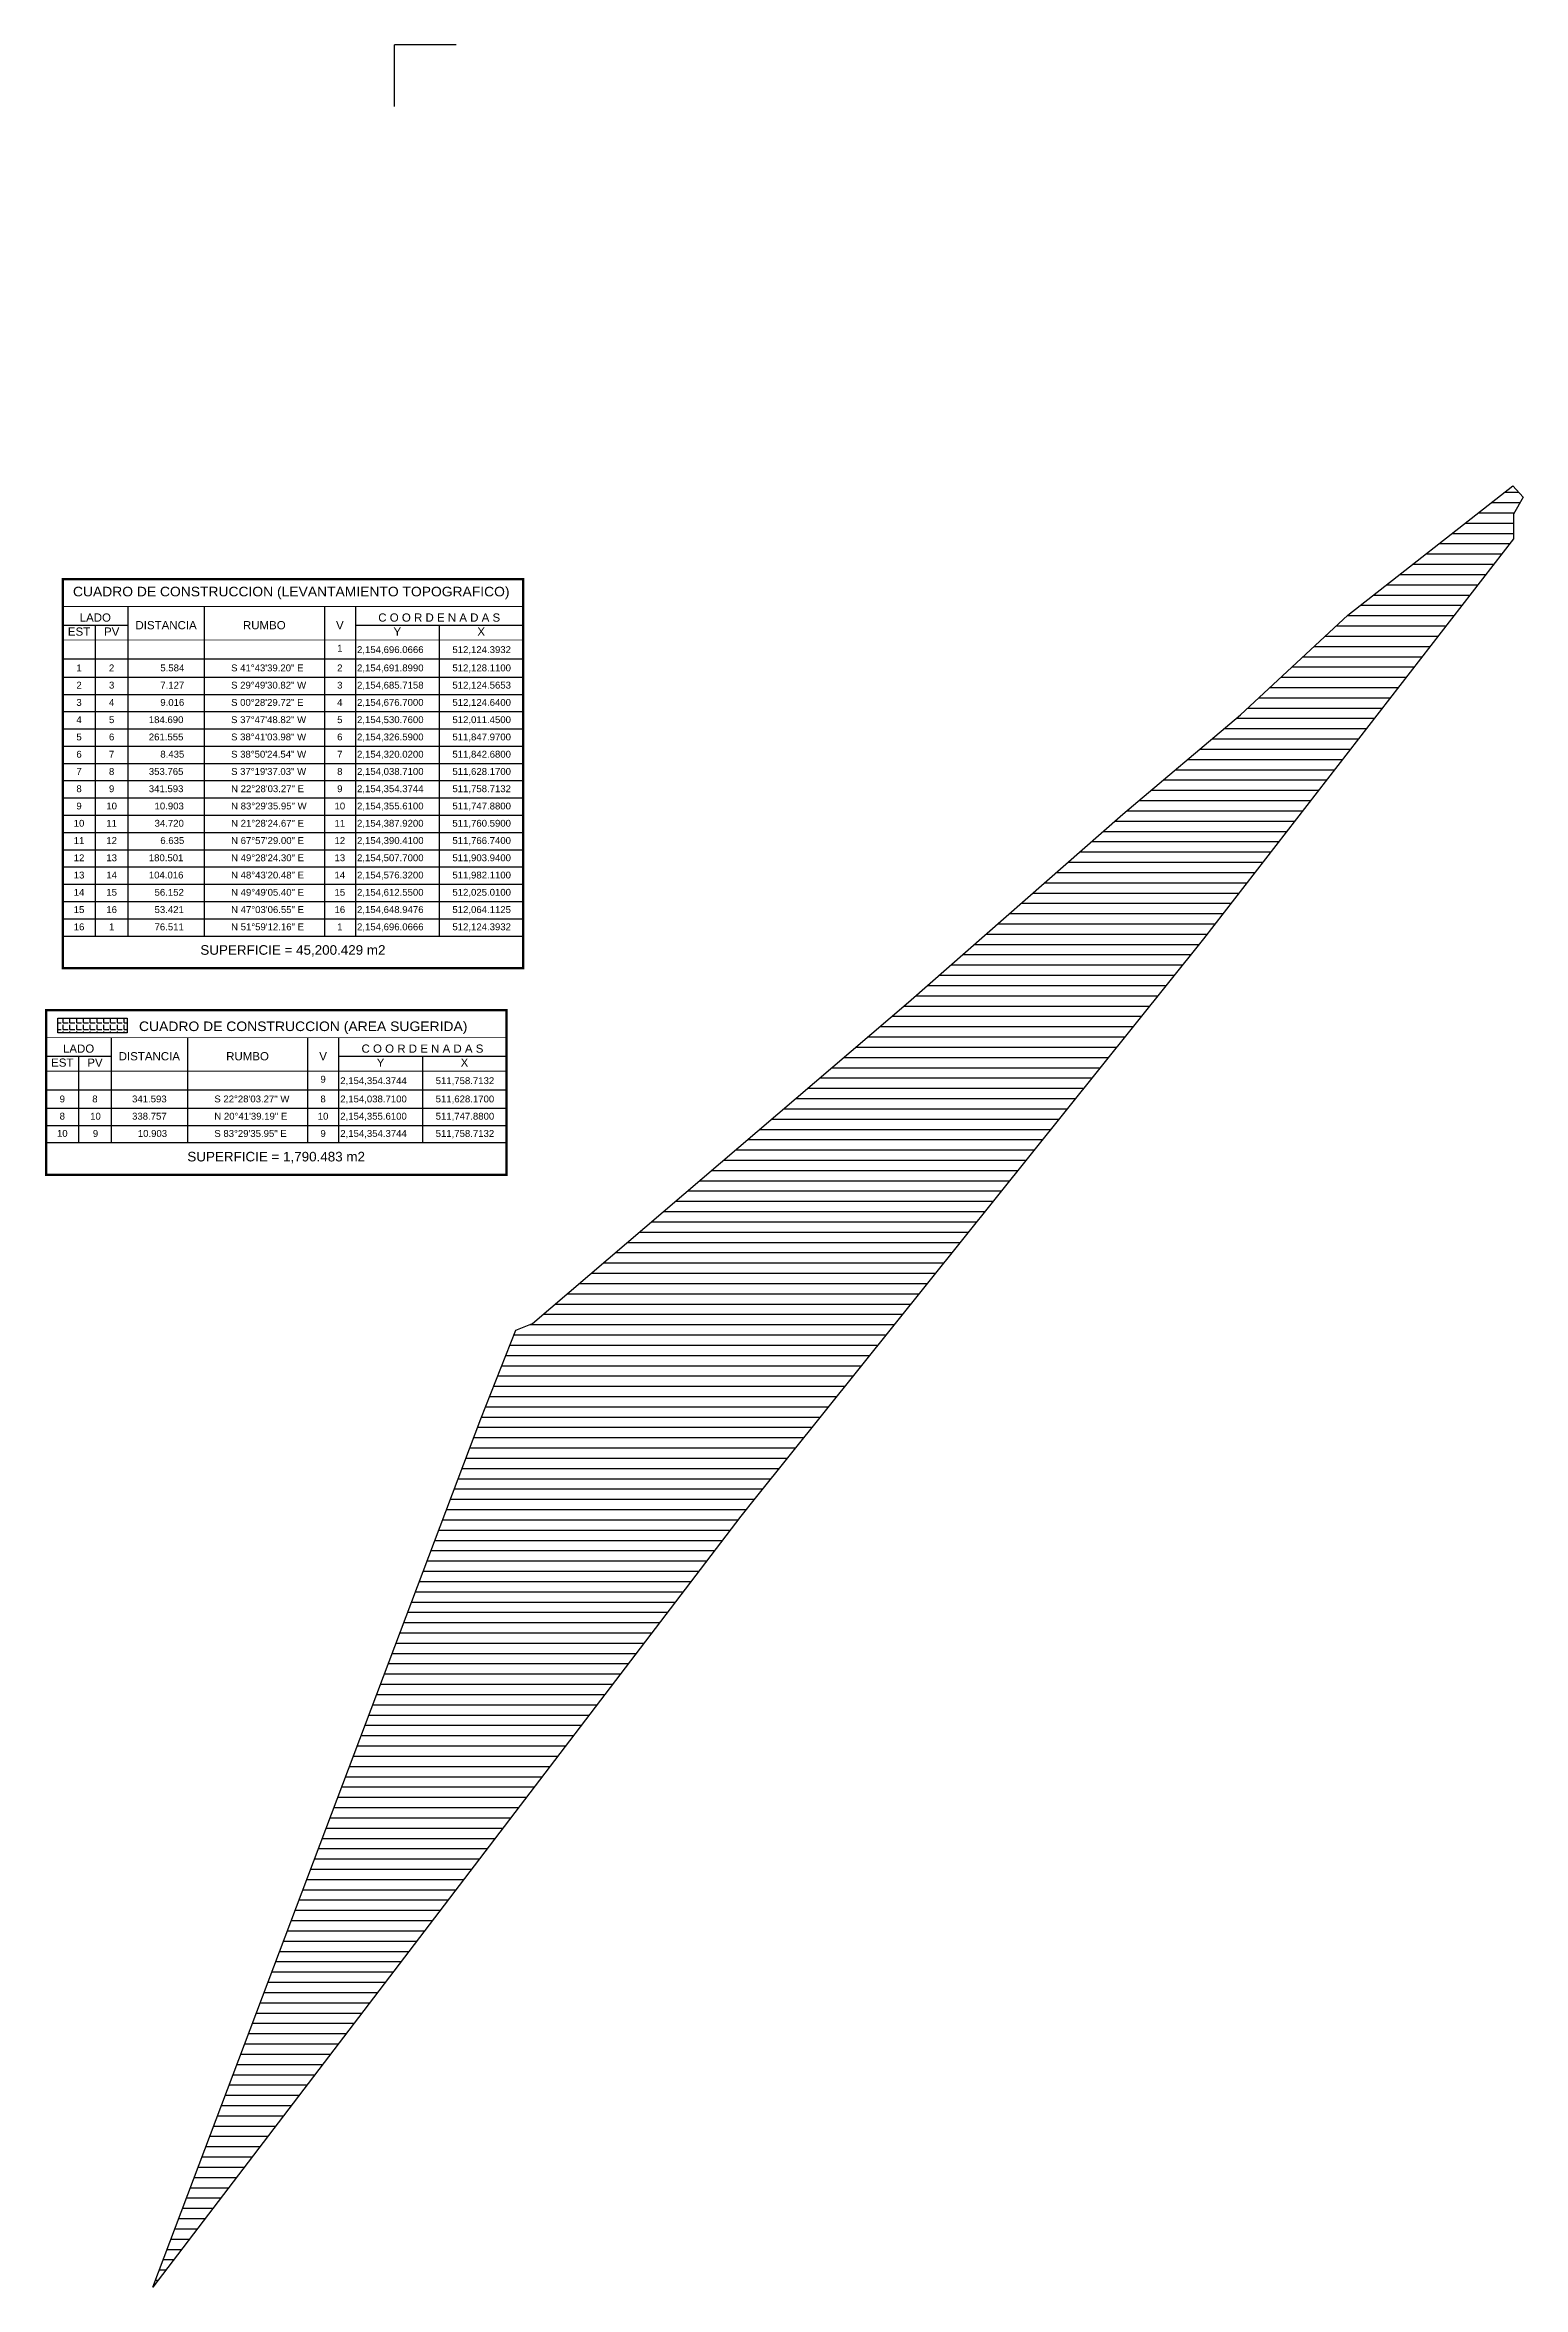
# Model space of a CAD drawing. Extents: x 511332 to 513116, y 2153897 to 2154842.
# Drawn here: x 512577 to 513116, y 2154002 to 2154820 of the extents above; entities that cross this region are included whole.
import ezdxf
from ezdxf.enums import TextEntityAlignment as Align

# ---------------------------------------------------------------- set-up
doc = ezdxf.new("R2010")
doc.units = 0
doc.header["$LTSCALE"] = 40
doc.header["$MEASUREMENT"] = 0
for name, color, linetype in [('CVL_CUADCON', 7, 'Continuous'), ('CVL_CUADCON_TIT', 1, 'Continuous'), ('POLIGONAL 2 DEF', 42, 'Continuous'), ('Subdiviciones de cuadro de construccion', 251, 'Continuous'), ('Texto', 7, 'Continuous')]:
    doc.layers.add(name, color=color, linetype=linetype)
doc.styles.add('Ariall', font='arial.ttf')

msp = doc.modelspace()

# ---------------------------------------------------------------- hatches: boundary and pattern name
at = {"layer": 'CVL_CUADCON_TIT'}
h = msp.add_hatch(dxfattribs=at)
h.set_pattern_fill('ANSI31', color=1, scale=30, angle=135)
h.set_pattern_definition([(180, (987.9446, -37.113), (-2e-16, -3.75), [])])
h.paths.add_polyline_path([(513112.34, 2154658.95), (513116.05, 2154654.79), (513112.51, 2154648.6), (513112.58, 2154639.59), (512999.39, 2154493.65), (512835.91, 2154289.48), (512830.62, 2154282.91), (512616.11, 2154001.6), (512735.82, 2154318.5), (512748.53, 2154350.81), (512754.68, 2154353.3), (512891.88, 2154470.59), (512970.05, 2154539.21), (513012.95, 2154575.44), (513052.06, 2154611.83)])
h = msp.add_hatch(dxfattribs=at)
h.set_pattern_fill('ANGLE', color=4, scale=9)
h.set_pattern_definition([(0, (1114.7566, 200.7239), (0, 2.475), [1.8, -0.675]), (90, (1114.7566, 200.7239), (-2.475, 2e-16), [1.8, -0.675])])
h.paths.add_polyline_path([(512606.83, 2154459.33), (512606.83, 2154464.7), (512581.52, 2154464.7), (512581.52, 2154459.33)])

# ---------------------------------------------------------------- linework, layer by layer
at = {"color": 4}
for p in [(512726.76, 2154819.92), (512704.26, 2154797.42)]:
    msp.add_line(p, (512704.26, 2154819.92), dxfattribs=at)
at = {"layer": 'CVL_CUADCON', "color": 1, "linetype": 'Continuous', "const_width": 0.84, "flags": 128}
for points in [[(512583.28, 2154624.89), (512751.22, 2154624.89), (512751.22, 2154483), (512583.28, 2154483)], [(512577.17, 2154467.58), (512745.11, 2154467.58), (512745.11, 2154407.58), (512577.17, 2154407.58)]]:
    msp.add_lwpolyline(points, close=True, dxfattribs=at)
at = {"layer": 'CVL_CUADCON_TIT'}
msp.add_lwpolyline([(512581.52, 2154464.7), (512606.83, 2154464.7), (512606.83, 2154459.33), (512581.52, 2154459.33)], close=True, dxfattribs=at)
at = {"layer": 'POLIGONAL 2 DEF', "color": 1}
msp.add_lwpolyline([(513112.34, 2154658.95), (513116.05, 2154654.79), (513112.51, 2154648.6), (513112.58, 2154639.59), (512999.39, 2154493.65), (512835.91, 2154289.48), (512830.62, 2154282.91), (512616.11, 2154001.6), (512735.82, 2154318.5), (512735.82, 2154318.5), (512748.53, 2154350.81), (512754.68, 2154353.3), (512891.88, 2154470.59), (512970.05, 2154539.21), (513012.95, 2154575.44), (513052.06, 2154611.83)], close=True, dxfattribs=at)
at = {"layer": 'Subdiviciones de cuadro de construccion', "linetype": 'Continuous'}
for p, q in [((512607.07, 2154614.92), (512607.07, 2154494.69)), ((512634.88, 2154614.92), (512634.88, 2154494.69)), ((512678.71, 2154614.92), (512678.71, 2154494.69)), ((512690.02, 2154614.92), (512690.02, 2154494.69)), ((512583.28, 2154608.14), (512607.07, 2154608.14)), ((512595.16, 2154608.14), (512595.16, 2154494.69)), ((512690.02, 2154608.14), (512751.22, 2154608.14)), ((512720.62, 2154608.14), (512720.62, 2154494.69)), ((512583.28, 2154595.86), (512751.22, 2154595.86)), ((512583.28, 2154589.19), (512751.22, 2154589.19)), ((512583.28, 2154582.89), (512751.22, 2154582.89)), ((512583.28, 2154576.59), (512751.22, 2154576.59)), ((512583.28, 2154570.29), (512751.22, 2154570.29)), ((512583.28, 2154563.99), (512751.22, 2154563.99)), ((512583.28, 2154557.69), (512751.22, 2154557.69)), ((512583.28, 2154551.39), (512751.22, 2154551.39)), ((512583.28, 2154545.09), (512751.22, 2154545.09)), ((512583.28, 2154538.79), (512751.22, 2154538.79)), ((512583.28, 2154532.49), (512751.22, 2154532.49)), ((512583.28, 2154526.19), (512751.22, 2154526.19)), ((512583.28, 2154519.89), (512751.22, 2154519.89)), ((512583.28, 2154513.59), (512751.22, 2154513.59)), ((512583.28, 2154507.29), (512751.22, 2154507.29)), ((512583.28, 2154500.99), (512751.22, 2154500.99)), ((512583.28, 2154494.69), (512751.22, 2154494.69)), ((512600.96, 2154457.6), (512600.96, 2154419.28)), ((512628.77, 2154457.6), (512628.77, 2154419.28)), ((512672.6, 2154457.6), (512672.6, 2154419.28)), ((512683.91, 2154457.6), (512683.91, 2154419.28)), ((512577.17, 2154450.82), (512600.96, 2154450.82)), ((512589.05, 2154450.82), (512589.05, 2154419.28)), ((512683.91, 2154450.82), (512745.11, 2154450.82)), ((512714.51, 2154450.82), (512714.51, 2154419.28)), ((512577.17, 2154438.55), (512745.11, 2154438.55)), ((512577.17, 2154431.88), (512745.11, 2154431.88)), ((512577.17, 2154425.58), (512745.11, 2154425.58)), ((512577.17, 2154419.28), (512745.11, 2154419.28))]:
    msp.add_line(p, q, dxfattribs=at)
at = {"layer": 'Subdiviciones de cuadro de construccion', "linetype": 'Continuous', "const_width": 0.315, "flags": 128}
for points in [[(512583.28, 2154614.92), (512751.22, 2154614.92)], [(512583.28, 2154602.7), (512751.22, 2154602.7)], [(512583.28, 2154494.69), (512751.22, 2154494.69)], [(512577.17, 2154457.6), (512745.11, 2154457.6)], [(512577.17, 2154445.38), (512745.11, 2154445.38)], [(512577.17, 2154419.28), (512745.11, 2154419.28)]]:
    msp.add_lwpolyline(points, dxfattribs=at)

# ---------------------------------------------------------------- texts
at = {"layer": 'Texto', "style": 'Ariall'}
for s, width, p, p2 in [('CUADRO DE CONSTRUCCION (LEVANTAMIENTO TOPOGRAFICO)', 1.033989, (512587, 2154618.65), (512746.26, 2154618.65)), ('CUADRO DE CONSTRUCCION (AREA SUGERIDA)', 1.037742, (512611.09, 2154460), (512730.9, 2154460))]:
    msp.add_text(s, height=3.5, dxfattribs=dict(at, width=width)).set_placement(p, p2, align=Align.FIT)
for s, height, p in [('LADO', 3, (512595.16, 2154609.42)), ('C O O R D E N A D A S', 3, (512720.62, 2154609.42)), ('EST', 3, (512589.22, 2154604.3)), ('PV', 3, (512601.13, 2154604.3)), ('Y', 3, (512705.33, 2154604.3)), ('X', 3, (512735.93, 2154604.3)), ('1', 2.5, (512684.36, 2154598.49)), ('1', 2.5, (512589.22, 2154591.29)), ('2', 2.5, (512601.11, 2154591.29)), ('2', 2.5, (512684.36, 2154591.29)), ('3', 2.5, (512589.22, 2154578.69)), ('2', 2.5, (512589.22, 2154584.99)), ('4', 2.5, (512601.11, 2154578.69)), ('3', 2.5, (512601.11, 2154584.99)), ('4', 2.5, (512684.36, 2154578.69)), ('3', 2.5, (512684.36, 2154584.99)), ('4', 2.5, (512589.22, 2154572.39)), ('5', 2.5, (512601.11, 2154572.39)), ('5', 2.5, (512684.36, 2154572.39)), ('5', 2.5, (512589.22, 2154566.09)), ('6', 2.5, (512601.11, 2154566.09)), ('6', 2.5, (512684.36, 2154566.09)), ('6', 2.5, (512589.22, 2154559.79)), ('7', 2.5, (512589.22, 2154553.49)), ('8', 2.5, (512601.11, 2154553.49)), ('7', 2.5, (512601.11, 2154559.79)), ('8', 2.5, (512684.36, 2154553.49)), ('7', 2.5, (512684.36, 2154559.79)), ('8', 2.5, (512589.22, 2154547.19)), ('9', 2.5, (512601.11, 2154547.19)), ('9', 2.5, (512684.36, 2154547.19)), ('9', 2.5, (512589.22, 2154540.89)), ('10', 2.5, (512601.11, 2154540.89)), ('10', 2.5, (512684.36, 2154540.89)), ('10', 2.5, (512589.22, 2154534.59)), ('11', 2.5, (512589.22, 2154528.29)), ('11', 2.5, (512601.11, 2154534.59)), ('12', 2.5, (512601.11, 2154528.29)), ('11', 2.5, (512684.36, 2154534.59)), ('12', 2.5, (512684.36, 2154528.29)), ('12', 2.5, (512589.22, 2154521.99)), ('13', 2.5, (512601.11, 2154521.99)), ('13', 2.5, (512684.36, 2154521.99)), ('13', 2.5, (512589.22, 2154515.69)), ('14', 2.5, (512601.11, 2154515.69)), ('14', 2.5, (512684.36, 2154515.69)), ('14', 2.5, (512589.22, 2154509.39)), ('15', 2.5, (512601.11, 2154509.39)), ('15', 2.5, (512684.36, 2154509.39)), ('15', 2.5, (512589.22, 2154503.09)), ('16', 2.5, (512589.22, 2154496.79)), ('16', 2.5, (512601.11, 2154503.09)), ('1', 2.5, (512601.11, 2154496.79)), ('16', 2.5, (512684.36, 2154503.09)), ('1', 2.5, (512684.36, 2154496.79)), ('EST', 3, (512583.11, 2154446.99)), ('LADO', 3, (512589.05, 2154452.1)), ('PV', 3, (512595.02, 2154446.99)), ('C O O R D E N A D A S', 3, (512714.51, 2154452.1)), ('Y', 3, (512699.22, 2154446.99)), ('X', 3, (512729.82, 2154446.99)), ('9', 2.5, (512678.25, 2154441.17)), ('9', 2.5, (512583.11, 2154433.98)), ('8', 2.5, (512595.01, 2154433.98)), ('8', 2.5, (512678.25, 2154433.98)), ('10', 2.5, (512583.11, 2154421.42)), ('8', 2.5, (512583.11, 2154427.72)), ('10', 2.5, (512595.22, 2154427.68)), ('9', 2.5, (512595.22, 2154421.38)), ('10', 2.5, (512678.25, 2154427.68)), ('9', 2.5, (512678.25, 2154421.38))]:
    msp.add_text(s, height=height, dxfattribs=at).set_placement(p, align=Align.CENTER)
for s, height, p in [('DISTANCIA', 3, (512620.97, 2154608.13)), ('RUMBO', 3, (512656.8, 2154608.13)), ('V', 3, (512684.37, 2154608.13)), ('SUPERFICIE = 45,200.429 m2', 3.5, (512667.25, 2154489.3)), ('DISTANCIA', 3, (512614.86, 2154450.82)), ('RUMBO', 3, (512650.69, 2154450.82)), ('V', 3, (512678.26, 2154450.82)), ('SUPERFICIE = 1,790.483 m2', 3.5, (512661.14, 2154413.88))]:
    msp.add_text(s, height=height, dxfattribs=at).set_placement(p, align=Align.MIDDLE)
for s, p in [('2,154,696.0666', (512690.63, 2154597.96)), ('512,124.3932', (512725.43, 2154597.96)), ('5.584', (512618.87, 2154591.29)), ('S 41%%d43\'39.20" E', (512644.69, 2154591.29)), ('2,154,691.8990', (512690.63, 2154591.29)), ('512,128.1100', (512725.43, 2154591.29)), ('9.016', (512618.87, 2154578.69)), ('7.127', (512618.87, 2154584.99)), ('S 29%%d49\'30.82" W', (512644.69, 2154584.99)), ('S 00%%d28\'29.72" E', (512644.69, 2154578.69)), ('2,154,685.7158', (512690.63, 2154584.99)), ('2,154,676.7000', (512690.63, 2154578.69)), ('512,124.5653', (512725.43, 2154584.99)), ('512,124.6400', (512725.43, 2154578.69)), ('184.690', (512614.67, 2154572.39)), ('S 37%%d47\'48.82" W', (512644.69, 2154572.39)), ('2,154,530.7600', (512690.63, 2154572.39)), ('512,011.4500', (512725.43, 2154572.39)), ('261.555', (512614.67, 2154566.09)), ('S 38%%d41\'03.98" W', (512644.69, 2154566.09)), ('2,154,326.5900', (512690.63, 2154566.09)), ('511,847.9700', (512725.43, 2154566.09)), ('353.765', (512614.67, 2154553.49)), ('8.435', (512618.87, 2154559.79)), ('S 38%%d50\'24.54" W', (512644.69, 2154559.79)), ('S 37%%d19\'37.03" W', (512644.69, 2154553.49)), ('2,154,320.0200', (512690.63, 2154559.79)), ('2,154,038.7100', (512690.63, 2154553.49)), ('511,842.6800', (512725.43, 2154559.79)), ('511,628.1700', (512725.43, 2154553.49)), ('341.593', (512614.67, 2154547.19)), ('N 22%%d28\'03.27" E', (512644.69, 2154547.19)), ('2,154,354.3744', (512690.63, 2154547.19)), ('511,758.7132', (512725.43, 2154547.19)), ('10.903', (512616.77, 2154540.89)), ('N 83%%d29\'35.95" W', (512644.69, 2154540.89)), ('2,154,355.6100', (512690.63, 2154540.89)), ('511,747.8800', (512725.43, 2154540.89)), ('34.720', (512616.77, 2154534.59)), ('6.635', (512618.87, 2154528.29)), ('N 21%%d28\'24.67" E', (512644.69, 2154534.59)), ('N 67%%d57\'29.00" E', (512644.69, 2154528.29)), ('2,154,387.9200', (512690.63, 2154534.59)), ('2,154,390.4100', (512690.63, 2154528.29)), ('511,760.5900', (512725.43, 2154534.59)), ('511,766.7400', (512725.43, 2154528.29)), ('180.501', (512614.67, 2154521.99)), ('N 49%%d28\'24.30" E', (512644.69, 2154521.99)), ('2,154,507.7000', (512690.63, 2154521.99)), ('511,903.9400', (512725.43, 2154521.99)), ('104.016', (512614.67, 2154515.69)), ('N 48%%d43\'20.48" E', (512644.69, 2154515.69)), ('2,154,576.3200', (512690.63, 2154515.69)), ('511,982.1100', (512725.43, 2154515.69)), ('56.152', (512616.77, 2154509.39)), ('N 49%%d49\'05.40" E', (512644.69, 2154509.39)), ('2,154,612.5500', (512690.63, 2154509.39)), ('512,025.0100', (512725.43, 2154509.39)), ('53.421', (512616.77, 2154503.09)), ('76.511', (512616.77, 2154496.79)), ('N 47%%d03\'06.55" E', (512644.69, 2154503.09)), ('N 51%%d59\'12.16" E', (512644.69, 2154496.79)), ('2,154,648.9476', (512690.63, 2154503.09)), ('2,154,696.0666', (512690.63, 2154496.79)), ('512,064.1125', (512725.43, 2154503.09)), ('512,124.3932', (512725.43, 2154496.79)), ('2,154,354.3744', (512684.52, 2154440.65)), ('511,758.7132', (512719.32, 2154440.65)), ('341.593', (512608.56, 2154433.98)), ('S 22%%d28\'03.27" W', (512638.58, 2154433.98)), ('2,154,038.7100', (512684.52, 2154433.98)), ('511,628.1700', (512719.32, 2154433.98)), ('338.757', (512608.56, 2154427.68)), ('10.903', (512610.66, 2154421.38)), ('S 83%%d29\'35.95" E', (512638.58, 2154421.38)), ('N 20%%d41\'39.19" E', (512638.58, 2154427.68)), ('2,154,355.6100', (512684.52, 2154427.68)), ('2,154,354.3744', (512684.52, 2154421.38)), ('511,747.8800', (512719.32, 2154427.68)), ('511,758.7132', (512719.32, 2154421.38))]:
    msp.add_text(s, height=2.5, dxfattribs=at).set_placement(p)

doc.saveas('drawing.dxf')
